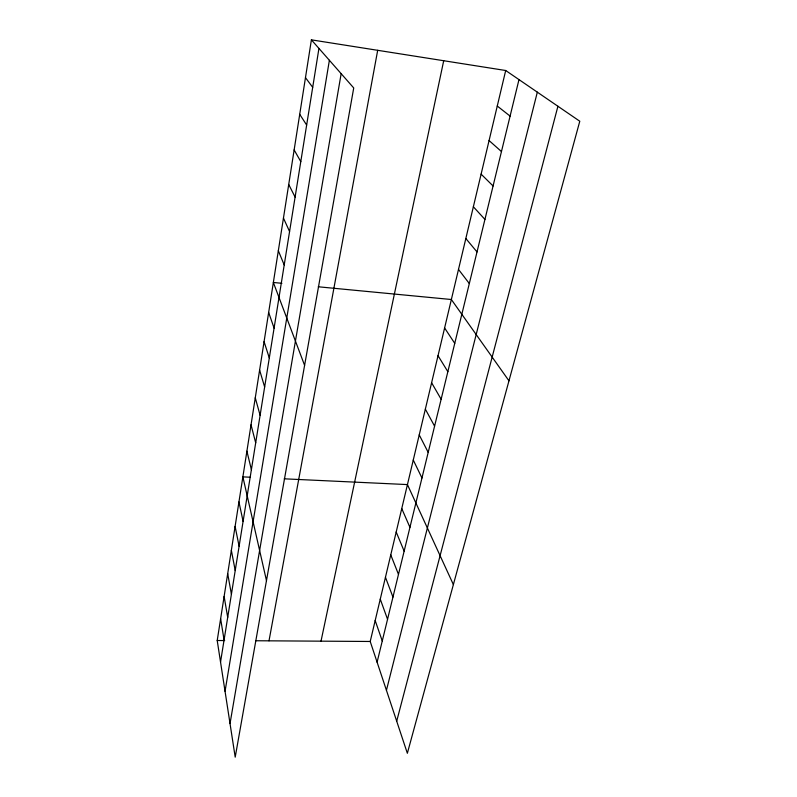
<?xml version="1.0" encoding="UTF-8"?>
<svg xmlns="http://www.w3.org/2000/svg" width="797" height="797" viewBox="0 0 797 797"><rect width="100%" height="100%" fill="white"/><g stroke="black" fill="none" stroke-linecap="round" stroke-linejoin="round"><path stroke-width="1.2" d="M311.398 39.85L353.729 87.959L235.205 757.15L217.212 640.509L311.398 39.85L505.697 70.505L579.788 121.234L407.357 753.275L370.216 641.475L505.697 70.505M220.54 662.038L318.939 48.418M225.053 691.308L329.38 60.283M230.024 723.566L341.156 73.673M269.007 640.838L377.688 50.311M321.012 641.167L443.71 60.721M377.101 662.187L518.986 79.6M386.435 690.302L537.327 92.163M396.697 721.195L557.92 106.26M217.212 640.509L224.664 640.559M255.528 640.748L370.216 641.475M250.208 477.224L242.876 476.875L266.477 580.605M284.24 478.818L407.436 484.586L453.373 584.58M281.899 283.294L273.351 282.477L304.593 365.355M318.272 286.781L451.351 299.513L508.964 380.807M497.258 106.031L510.09 116.103M489.069 140.561L501.462 151.55M481.109 174.135L493.074 185.97M473.358 206.772L484.935 219.414M465.827 238.522L477.014 251.922M458.494 269.426L469.313 283.533M305.47 77.648L312.693 87.321M444.606 327.965L454.748 343.348M299.722 114.33L306.646 125.029M438.021 355.701L447.854 371.661M431.605 382.749L441.139 399.257M294.143 149.926L300.788 161.602M425.339 409.14L434.584 426.156M419.232 434.893L428.198 452.387M288.723 184.496L295.099 197.078M413.264 460.038L421.962 477.981M283.453 218.089L289.57 231.519M401.748 508.566L409.937 527.335M396.189 531.988L404.149 551.135M278.332 250.736L284.21 264.963M390.759 554.881L398.48 574.378M385.449 577.257L392.951 597.092M380.259 599.135L387.551 619.289M268.659 312.454L274.088 328.115M375.178 620.534L382.261 640.977M264.076 341.654L269.296 357.953M259.613 370.097L264.644 386.993M255.269 397.813L260.111 415.277M251.035 424.831L255.688 442.823M246.901 451.182L251.384 469.672M238.941 501.951L243.095 521.358M235.105 526.428L239.1 546.244M231.359 550.328L235.215 570.532M227.693 573.661L231.409 594.233M224.126 596.465L227.703 617.366M220.63 618.741L224.077 639.961"/></g></svg>
